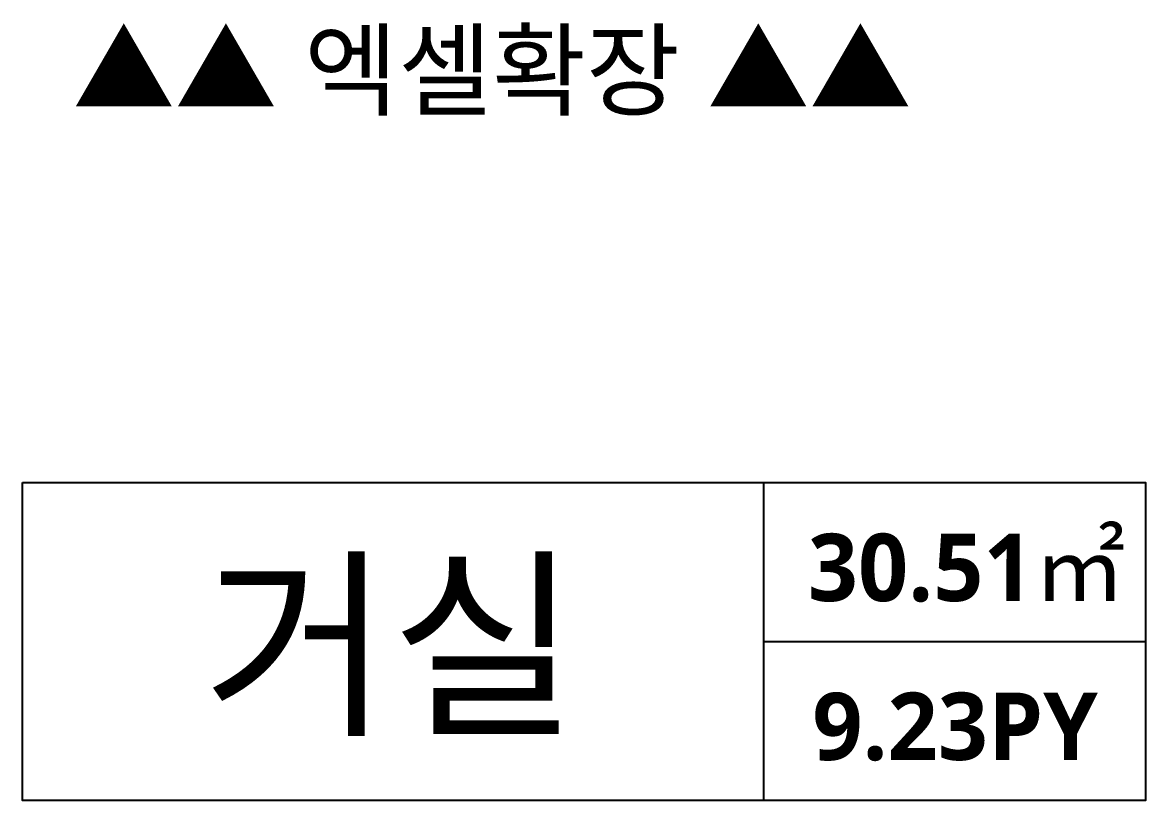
# Model space of a CAD drawing. Header units: inches. Extents: x -4181 to 116552, y 25636 to 44656.
# Drawn here: x 19031 to 20531, y 38103 to 39142 of the extents above; entities that cross this region are included whole.
import ezdxf
from ezdxf.enums import TextEntityAlignment as Align

# ---------------------------------------------------------------- set-up
doc = ezdxf.new("R2010")
doc.units = ezdxf.units.IN
doc.header["$LTSCALE"] = 50
doc.header["$MEASUREMENT"] = 0
for name, color, linetype in [('GPG-TEXT', 3, 'Continuous'), ('SOL253', 253, 'Continuous'), ('설비', 140, 'Continuous')]:
    doc.layers.add(name, color=color, linetype=linetype)
doc.styles.add('HY울릉도L', font='NanumGothicBold.ttf')
doc.styles.add('코레일둥고', font='Korail_Round_Gothic_Medium.ttf')

msp = doc.modelspace()

# ---------------------------------------------------------------- linework, layer by layer
at = {"layer": 'SOL253'}
for p, q in [((20021.5, 38103.2), (20021.5, 38527.7)), ((20021.5, 38315.4), (20531.2, 38315.4))]:
    msp.add_line(p, q, dxfattribs=at)
msp.add_lwpolyline([(19031.2, 38527.7), (20531.2, 38527.7), (20531.2, 38103.2), (19031.2, 38103.2)], close=True, dxfattribs=at)

# ---------------------------------------------------------------- texts
at = {"layer": 'GPG-TEXT', "style": 'HY울릉도L'}
for s, height, p in [('30.51㎡', 90, (20292.3, 38369.5)), ('거실', 200, (19522.9, 38210.5)), ('9.23PY', 90, (20276.9, 38157.3))]:
    msp.add_text(s, height=height, dxfattribs=at).set_placement(p, align=Align.CENTER)
at = {"layer": '설비', "color": 30, "style": '코레일둥고'}
msp.add_text('▲▲ 엑셀확장 ▲▲', height=100, dxfattribs=at).set_placement((19098.3, 39128.5), align=Align.TOP_LEFT)

doc.saveas('drawing.dxf')
